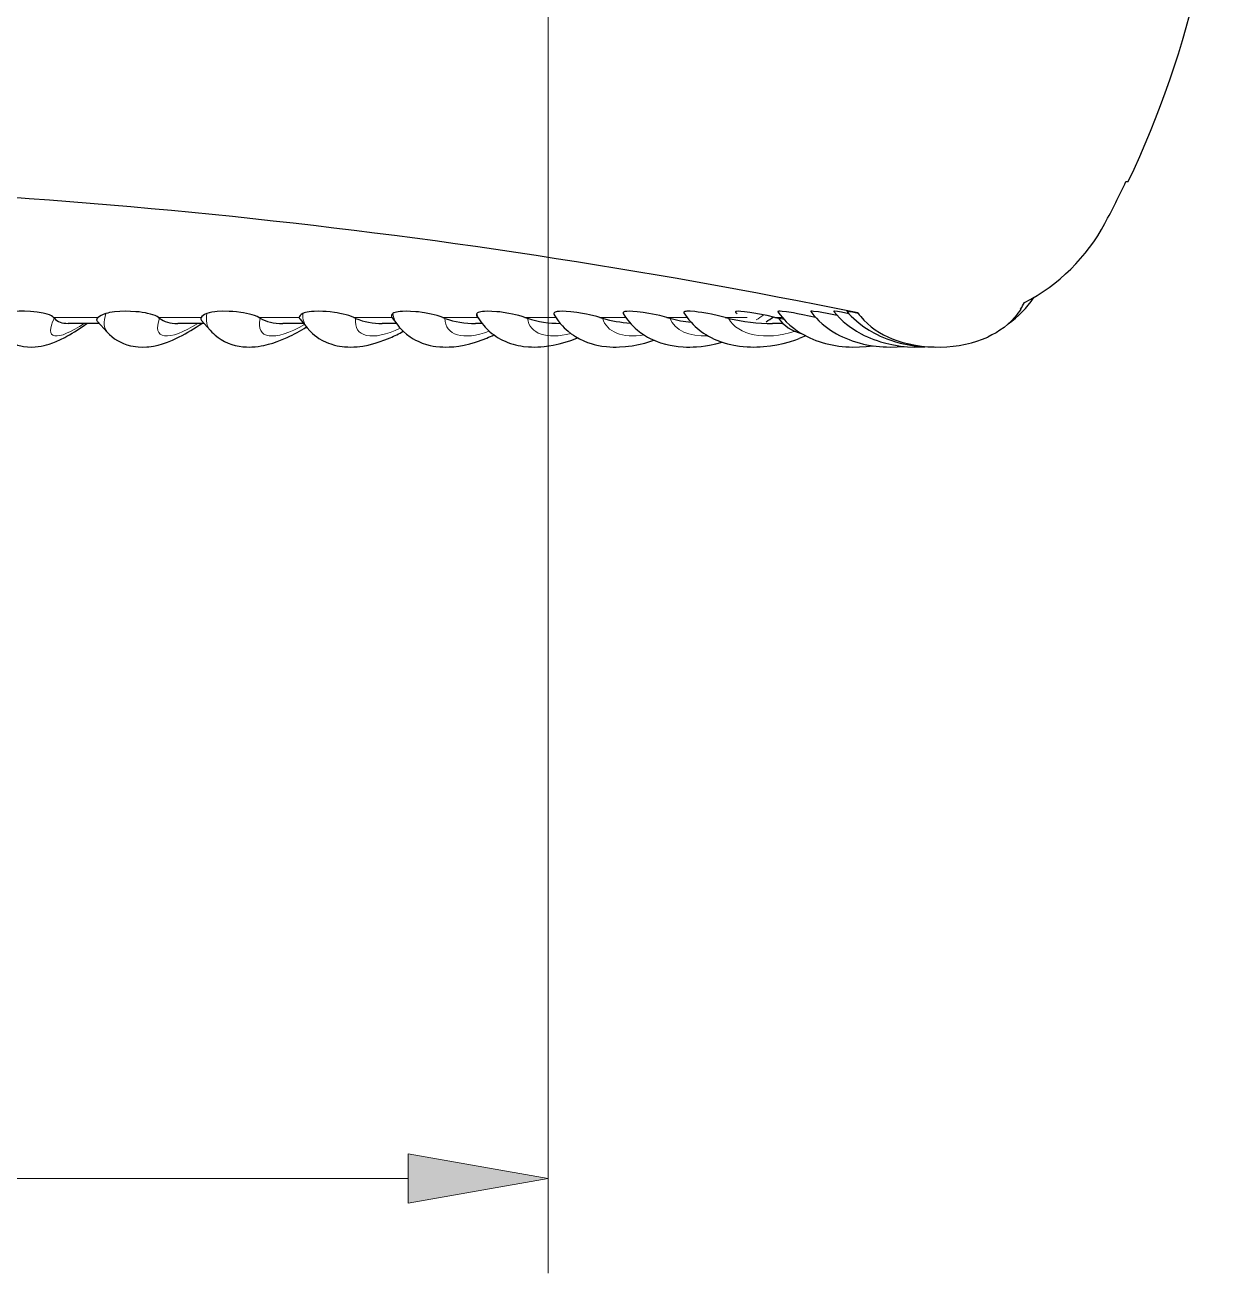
# Model space of a CAD drawing. Extents: x 0 to 297, y 0 to 550.
# Drawn here: x 153 to 178.37, y 111.53 to 137.94 of the extents above; entities that cross this region are included whole.
import ezdxf

# ---------------------------------------------------------------- set-up
doc = ezdxf.new("R2010")
doc.units = 0

msp = doc.modelspace()

# ---------------------------------------------------------------- linework, layer by layer
at = {"color": 7, "lineweight": 13}
for p, q in [((164.067, 154.622), (164.067, 111.528)), ((125.221, 113.528), (161.112, 113.528))]:
    msp.add_line(p, q, dxfattribs=at)
at = {"color": 7, "lineweight": 30, "ltscale": 0.00125}
msp.add_line((176.292, 134.622), (176.342, 134.622), dxfattribs=at)
at = {"color": 7, "lineweight": 30, "ltscale": 0.001853}
msp.add_line((164.2, 131.803), (164.24, 131.74), dxfattribs=at)
at = {"color": 7, "lineweight": 13, "ltscale": 0.023521}
msp.add_line((154.551, 131.747), (153.61, 131.747), dxfattribs=at)
at = {"color": 7, "lineweight": 30, "ltscale": 0.000605007}
msp.add_line((153.61, 131.747), (153.627, 131.73), dxfattribs=at)
at = {"color": 7, "lineweight": 30, "ltscale": 0.016558}
msp.add_line((154.576, 131.622), (153.914, 131.622), dxfattribs=at)
at = {"color": 7, "lineweight": 30, "ltscale": 0.007638}
msp.add_line((154.537, 131.665), (154.742, 131.438), dxfattribs=at)
at = {"color": 7, "lineweight": 13, "ltscale": 0.022561}
msp.add_line((156.731, 131.747), (155.828, 131.747), dxfattribs=at)
at = {"color": 7, "lineweight": 30, "ltscale": 0.000749303}
msp.add_line((155.828, 131.747), (155.852, 131.73), dxfattribs=at)
at = {"color": 7, "lineweight": 30, "ltscale": 0.013999}
msp.add_line((156.795, 131.622), (156.235, 131.622), dxfattribs=at)
at = {"color": 7, "lineweight": 30, "ltscale": 0.006862}
msp.add_line((156.74, 131.685), (156.92, 131.477), dxfattribs=at)
at = {"color": 7, "lineweight": 13, "ltscale": 0.021429}
msp.add_line((158.807, 131.747), (157.95, 131.747), dxfattribs=at)
at = {"color": 7, "lineweight": 30, "ltscale": 0.000908147}
msp.add_line((157.95, 131.747), (157.981, 131.73), dxfattribs=at)
at = {"color": 7, "lineweight": 30, "ltscale": 0.010974}
msp.add_line((158.895, 131.622), (158.456, 131.622), dxfattribs=at)
at = {"color": 7, "lineweight": 30, "ltscale": 0.00593}
msp.add_line((158.824, 131.709), (158.974, 131.526), dxfattribs=at)
at = {"color": 7, "lineweight": 13, "ltscale": 0.020134}
msp.add_line((160.764, 131.747), (159.959, 131.747), dxfattribs=at)
at = {"color": 7, "lineweight": 30, "ltscale": 0.001071}
msp.add_line((159.959, 131.747), (159.998, 131.73), dxfattribs=at)
at = {"color": 7, "lineweight": 30, "ltscale": 0.007458}
msp.add_line((160.86, 131.622), (160.561, 131.622), dxfattribs=at)
at = {"color": 7, "lineweight": 30, "ltscale": 0.000285153}
msp.add_line((160.77, 131.738), (160.764, 131.747), dxfattribs=at)
at = {"color": 7, "lineweight": 30, "ltscale": 0.00483}
msp.add_line((160.77, 131.738), (160.888, 131.585), dxfattribs=at)
at = {"color": 7, "lineweight": 13, "ltscale": 0.018686}
msp.add_line((162.587, 131.747), (161.84, 131.747), dxfattribs=at)
at = {"color": 7, "lineweight": 30, "ltscale": 0.001232}
msp.add_line((161.84, 131.747), (161.886, 131.73), dxfattribs=at)
at = {"color": 7, "lineweight": 30, "ltscale": 0.003468}
msp.add_line((162.673, 131.622), (162.534, 131.622), dxfattribs=at)
at = {"color": 7, "lineweight": 30, "ltscale": 0.003508}
msp.add_line((162.567, 131.77), (162.648, 131.656), dxfattribs=at)
at = {"color": 7, "lineweight": 13, "ltscale": 0.016423}
msp.add_line((164.236, 131.747), (163.579, 131.747), dxfattribs=at)
at = {"color": 7, "lineweight": 30, "ltscale": 0.001389}
msp.add_line((163.579, 131.747), (163.632, 131.73), dxfattribs=at)
at = {"color": 7, "lineweight": 13, "ltscale": 0.013731}
msp.add_line((165.712, 131.747), (165.163, 131.747), dxfattribs=at)
at = {"color": 7, "lineweight": 30, "ltscale": 0.001538}
msp.add_line((165.163, 131.747), (165.222, 131.73), dxfattribs=at)
at = {"color": 7, "lineweight": 13, "ltscale": 0.010725}
msp.add_line((167.008, 131.747), (166.579, 131.747), dxfattribs=at)
at = {"color": 7, "lineweight": 30, "ltscale": 0.001677}
msp.add_line((166.579, 131.747), (166.644, 131.73), dxfattribs=at)
at = {"color": 7, "lineweight": 13, "ltscale": 0.011598}
msp.add_line((168.281, 131.747), (167.817, 131.747), dxfattribs=at)
at = {"color": 7, "lineweight": 30, "ltscale": 0.001806}
msp.add_line((167.817, 131.747), (167.887, 131.73), dxfattribs=at)
at = {"color": 7, "lineweight": 30, "ltscale": 0.005391}
msp.add_line((169.033, 131.622), (168.818, 131.622), dxfattribs=at)
at = {"color": 7, "lineweight": 13, "ltscale": 0.003892}
msp.add_line((169.023, 131.747), (168.868, 131.747), dxfattribs=at)
at = {"color": 7, "lineweight": 30, "ltscale": 0.001921}
msp.add_line((168.868, 131.747), (168.942, 131.73), dxfattribs=at)
at = {"color": 7, "lineweight": 30, "ltscale": 0.003081}
msp.add_line((169.063, 131.704), (168.942, 131.73), dxfattribs=at)
at = {"color": 7, "lineweight": 13, "ltscale": 0.000149536}
msp.add_line((169.729, 131.747), (169.723, 131.747), dxfattribs=at)
at = {"color": 7, "lineweight": 30, "ltscale": 0.000509887}
msp.add_line((164.676, 131.308), (164.695, 131.316), dxfattribs=at)
at = {"color": 7, "lineweight": 30, "ltscale": 0.003902}
msp.add_line((169.523, 131.358), (169.378, 131.301), dxfattribs=at)
at = {"color": 7, "lineweight": 30}
for points in [[(153.61, 131.747), (153.591, 131.764), (153.562, 131.783), (153.519, 131.803), (153.473, 131.819), (153.443, 131.827), (153.388, 131.84), (153.344, 131.848), (153.265, 131.86), (153.191, 131.868), (153.119, 131.874), (152.994, 131.879), (152.879, 131.879), (152.773, 131.874), (152.675, 131.864), (152.581, 131.851), (152.495, 131.832)], [(155.828, 131.747), (155.798, 131.767), (155.756, 131.787), (155.705, 131.806), (155.656, 131.821), (155.594, 131.835), (155.555, 131.843), (155.486, 131.855), (155.416, 131.864), (155.352, 131.87), (155.235, 131.877), (155.127, 131.879), (155.007, 131.876), (154.898, 131.867), (154.845, 131.86), (154.794, 131.851), (154.753, 131.842), (154.716, 131.832)], [(157.95, 131.747), (157.912, 131.766), (157.862, 131.787), (157.806, 131.806), (157.752, 131.821), (157.686, 131.835), (157.625, 131.847), (157.573, 131.855), (157.479, 131.866), (157.397, 131.873), (157.323, 131.877), (157.19, 131.879), (157.071, 131.874), (157.019, 131.869), (156.955, 131.86), (156.898, 131.847), (156.849, 131.832)], [(159.959, 131.747), (159.914, 131.766), (159.857, 131.787), (159.795, 131.806), (159.737, 131.82), (159.667, 131.835), (159.604, 131.847), (159.55, 131.855), (159.456, 131.866), (159.375, 131.873), (159.303, 131.877), (159.206, 131.879), (159.118, 131.877), (159.065, 131.874), (159.016, 131.868), (158.976, 131.862), (158.94, 131.854), (158.906, 131.844), (158.878, 131.832)], [(161.84, 131.747), (161.788, 131.766), (161.726, 131.787), (161.658, 131.805), (161.596, 131.82), (161.523, 131.835), (161.458, 131.847), (161.402, 131.855), (161.331, 131.864), (161.268, 131.87), (161.161, 131.877), (161.069, 131.879), (160.988, 131.877), (160.941, 131.874), (160.899, 131.868), (160.864, 131.862), (160.834, 131.854), (160.808, 131.844), (160.787, 131.832)], [(163.579, 131.747), (163.521, 131.766), (163.452, 131.786), (163.38, 131.805), (163.314, 131.82), (163.238, 131.835), (163.116, 131.855), (163.045, 131.864), (162.983, 131.87), (162.881, 131.877), (162.795, 131.879), (162.722, 131.877), (162.681, 131.874), (162.646, 131.868), (162.617, 131.862), (162.593, 131.854), (162.575, 131.844), (162.563, 131.832)], [(165.163, 131.747), (165.099, 131.766), (164.948, 131.805), (164.879, 131.82), (164.8, 131.835), (164.677, 131.855), (164.548, 131.87), (164.451, 131.877), (164.372, 131.879), (164.307, 131.877), (164.258, 131.871), (164.238, 131.867), (164.222, 131.862), (164.205, 131.854), (164.194, 131.844), (164.191, 131.832)], [(166.579, 131.747), (166.432, 131.786), (166.352, 131.805), (166.2, 131.835), (166.077, 131.855), (165.952, 131.87), (165.861, 131.877), (165.79, 131.879), (165.733, 131.877), (165.693, 131.872), (165.679, 131.867), (165.667, 131.862), (165.657, 131.854), (165.654, 131.845), (165.658, 131.833)], [(165.658, 131.833), (165.695, 131.772), (165.725, 131.729), (165.755, 131.688), (165.788, 131.648), (165.825, 131.605), (165.865, 131.564), (165.91, 131.521), (165.957, 131.48), (166.034, 131.421), (166.11, 131.37), (166.174, 131.332), (166.225, 131.304), (166.278, 131.279), (166.377, 131.237), (166.448, 131.212), (166.554, 131.181), (166.654, 131.159), (166.735, 131.145), (166.821, 131.134), (166.929, 131.125), (166.998, 131.122), (167.067, 131.122), (167.137, 131.124), (167.209, 131.128), (167.308, 131.137), (167.401, 131.149), (167.48, 131.162), (167.616, 131.19), (167.752, 131.224)], [(167.817, 131.747), (167.675, 131.783), (167.525, 131.815), (167.445, 131.831), (167.323, 131.852), (167.24, 131.863), (167.174, 131.871), (167.076, 131.878), (167.006, 131.879), (166.979, 131.876), (166.959, 131.873), (166.947, 131.868), (166.94, 131.863), (166.937, 131.856), (166.94, 131.847)], [(166.94, 131.847), (166.974, 131.795), (167.01, 131.745), (167.049, 131.695), (167.092, 131.646), (167.136, 131.599), (167.183, 131.554), (167.262, 131.487), (167.309, 131.451), (167.357, 131.417), (167.407, 131.385), (167.462, 131.352), (167.52, 131.321), (167.58, 131.292), (167.64, 131.266), (167.727, 131.233), (167.794, 131.211), (167.862, 131.191), (167.931, 131.174), (168.001, 131.159), (168.117, 131.141), (168.197, 131.132), (168.278, 131.125), (168.347, 131.123), (168.417, 131.122), (168.486, 131.123), (168.556, 131.126), (168.627, 131.131), (168.77, 131.147), (168.908, 131.17), (169.042, 131.199), (169.176, 131.235), (169.311, 131.277), (169.378, 131.301)], [(168.868, 131.747), (168.702, 131.786), (168.539, 131.82), (168.423, 131.842), (168.338, 131.855), (168.225, 131.87), (168.148, 131.877), (168.093, 131.879), (168.056, 131.877), (168.043, 131.874), (168.034, 131.87), (168.032, 131.866), (168.032, 131.862), (168.033, 131.859), (168.038, 131.853), (168.05, 131.843), (168.07, 131.832)], [(169.723, 131.747), (169.458, 131.806), (169.342, 131.828), (169.257, 131.844), (169.111, 131.867), (169.022, 131.877), (168.979, 131.879), (168.951, 131.879), (168.934, 131.876), (168.93, 131.873), (168.929, 131.872), (168.929, 131.869), (168.93, 131.866)], [(168.93, 131.866), (168.977, 131.804), (169.027, 131.744), (169.066, 131.701), (169.106, 131.659), (169.185, 131.586), (169.268, 131.519), (169.338, 131.468), (169.403, 131.426), (169.47, 131.387), (169.538, 131.35), (169.607, 131.317), (169.671, 131.289), (169.735, 131.264), (169.801, 131.241), (169.867, 131.219), (169.937, 131.2), (170.007, 131.182), (170.078, 131.167), (170.149, 131.154), (170.22, 131.144), (170.292, 131.135), (170.364, 131.129), (170.436, 131.125), (170.508, 131.122), (170.653, 131.123), (170.798, 131.132), (170.943, 131.148)], [(170.186, 131.788), (169.974, 131.831), (169.862, 131.851), (169.786, 131.864), (169.686, 131.877), (169.657, 131.879), (169.637, 131.879), (169.627, 131.878), (169.624, 131.877), (169.623, 131.875), (169.623, 131.874), (169.624, 131.873)], [(169.624, 131.873), (169.692, 131.789), (169.743, 131.732), (169.798, 131.676), (169.869, 131.612), (169.927, 131.565), (169.983, 131.523), (170.04, 131.482), (170.1, 131.444), (170.166, 131.405), (170.232, 131.369), (170.298, 131.337), (170.365, 131.307), (170.434, 131.28), (170.503, 131.254), (170.574, 131.231), (170.65, 131.209), (170.742, 131.186), (170.843, 131.165), (170.933, 131.15), (171.006, 131.14), (171.08, 131.133), (171.154, 131.127), (171.228, 131.123), (171.302, 131.122), (171.451, 131.125), (171.599, 131.135)], [(170.431, 131.828), (170.274, 131.857), (170.188, 131.872), (170.129, 131.879), (170.116, 131.879), (170.111, 131.879), (170.11, 131.878), (170.11, 131.878), (170.11, 131.878), (170.11, 131.877), (170.11, 131.877)], [(170.11, 131.877), (170.166, 131.811), (170.243, 131.73), (170.311, 131.665), (170.383, 131.604), (170.435, 131.564), (170.489, 131.526), (170.541, 131.49), (170.594, 131.457), (170.691, 131.402), (170.756, 131.369), (170.822, 131.337), (170.89, 131.308), (170.958, 131.281), (171.027, 131.257), (171.097, 131.234), (171.215, 131.201), (171.34, 131.173), (171.453, 131.153), (171.526, 131.143), (171.672, 131.129), (171.819, 131.122), (171.967, 131.123), (172.041, 131.127)], [(170.386, 131.879), (170.431, 131.828), (170.478, 131.778), (170.533, 131.726), (170.589, 131.675), (170.648, 131.626), (170.746, 131.553), (170.804, 131.514), (170.862, 131.477), (170.96, 131.421), (171.027, 131.387), (171.094, 131.354), (171.163, 131.324), (171.235, 131.296), (171.317, 131.266), (171.414, 131.235), (171.516, 131.206), (171.589, 131.189), (171.663, 131.174), (171.737, 131.16), (171.811, 131.149), (171.886, 131.139), (171.961, 131.132), (172.111, 131.123), (172.262, 131.122)], [(170.619, 131.846), (170.649, 131.805), (170.681, 131.765), (170.751, 131.689), (170.825, 131.617), (170.905, 131.551), (170.989, 131.489), (171.077, 131.433), (171.165, 131.383), (171.256, 131.338), (171.35, 131.298), (171.445, 131.262), (171.509, 131.241), (171.574, 131.221), (171.706, 131.188), (171.837, 131.162), (171.97, 131.142), (172.104, 131.129), (172.238, 131.123), (172.373, 131.122), (172.504, 131.128), (172.636, 131.139), (172.766, 131.157), (172.896, 131.181), (173.024, 131.212), (173.141, 131.246), (173.256, 131.287), (173.368, 131.334)], [(174.065, 131.922), (174.037, 131.878), (174.007, 131.836), (173.976, 131.795), (173.943, 131.754), (173.872, 131.678), (173.795, 131.606), (173.713, 131.539), (173.627, 131.478), (173.544, 131.426), (173.457, 131.378), (173.368, 131.334)], [(154.537, 131.665), (154.529, 131.676), (154.525, 131.688), (154.526, 131.702), (154.529, 131.713), (154.534, 131.724), (154.551, 131.747)], [(158.974, 131.526), (159.028, 131.464), (159.088, 131.407), (159.13, 131.371), (159.174, 131.338), (159.221, 131.306), (159.296, 131.262), (159.375, 131.224), (159.422, 131.204), (159.471, 131.187), (159.553, 131.162), (159.605, 131.15), (159.658, 131.14), (159.71, 131.133), (159.763, 131.127), (159.83, 131.123), (159.896, 131.122), (159.962, 131.124), (160.028, 131.128), (160.087, 131.135), (160.147, 131.143), (160.265, 131.165), (160.337, 131.183), (160.409, 131.202), (160.499, 131.231), (160.613, 131.272), (160.727, 131.319)], [(160.888, 131.585), (160.92, 131.545), (160.953, 131.507), (161.008, 131.452), (161.077, 131.392), (161.15, 131.338), (161.215, 131.297), (161.266, 131.269), (161.318, 131.243), (161.408, 131.206), (161.5, 131.176), (161.576, 131.156), (161.637, 131.144), (161.697, 131.135), (161.776, 131.127), (161.842, 131.123), (161.908, 131.122), (161.973, 131.123), (162.075, 131.13), (162.183, 131.144), (162.291, 131.163), (162.413, 131.191), (162.535, 131.226), (162.575, 131.239), (162.675, 131.274), (162.774, 131.313)], [(162.648, 131.656), (162.677, 131.617), (162.707, 131.579), (162.739, 131.542), (162.773, 131.507), (162.838, 131.446), (162.881, 131.41), (162.925, 131.377), (162.969, 131.346), (163.014, 131.318), (163.06, 131.292), (163.108, 131.267), (163.162, 131.243), (163.216, 131.22), (163.272, 131.2), (163.329, 131.183), (163.378, 131.169), (163.434, 131.156), (163.491, 131.145), (163.549, 131.137), (163.651, 131.126), (163.717, 131.123), (163.783, 131.122), (163.849, 131.123), (163.916, 131.127), (163.989, 131.133), (164.082, 131.145), (164.174, 131.161), (164.301, 131.188), (164.428, 131.222), (164.552, 131.262), (164.676, 131.308)], [(164.24, 131.74), (164.282, 131.679), (164.327, 131.621), (164.371, 131.571), (164.409, 131.531), (164.45, 131.492), (164.49, 131.457), (164.56, 131.402), (164.603, 131.372), (164.647, 131.344), (164.735, 131.295), (164.828, 131.251), (164.904, 131.221), (164.979, 131.195), (165.04, 131.178), (165.103, 131.163), (165.205, 131.144), (165.302, 131.131), (165.377, 131.125), (165.445, 131.122), (165.512, 131.122), (165.581, 131.123), (165.708, 131.132), (165.77, 131.139), (165.845, 131.15), (165.982, 131.175), (166.114, 131.206), (166.244, 131.244), (166.309, 131.265)], [(152.456, 131.408), (152.503, 131.362), (152.553, 131.319), (152.615, 131.274), (152.662, 131.245), (152.721, 131.214), (152.783, 131.187), (152.848, 131.164), (152.915, 131.146), (152.976, 131.135), (153.059, 131.125), (153.139, 131.122), (153.219, 131.125), (153.284, 131.132), (153.346, 131.142), (153.407, 131.155), (153.46, 131.169), (153.513, 131.184), (153.59, 131.211), (153.665, 131.241), (153.754, 131.281), (153.846, 131.326), (153.891, 131.351)], [(154.742, 131.438), (154.791, 131.388), (154.844, 131.342), (154.9, 131.299), (154.96, 131.261), (155.001, 131.237), (155.045, 131.216), (155.09, 131.196), (155.161, 131.171), (155.234, 131.15), (155.289, 131.139), (155.344, 131.131), (155.396, 131.125), (155.49, 131.122), (155.583, 131.126), (155.624, 131.13), (155.722, 131.144), (155.818, 131.165), (155.911, 131.191), (156.016, 131.226), (156.124, 131.27), (156.18, 131.295), (156.268, 131.337)], [(156.92, 131.477), (156.953, 131.44), (156.989, 131.406), (157.027, 131.371), (157.088, 131.323), (157.152, 131.281), (157.225, 131.239), (157.302, 131.204), (157.377, 131.177), (157.453, 131.156), (157.531, 131.139), (157.609, 131.129), (157.693, 131.123), (157.748, 131.122), (157.803, 131.123), (157.876, 131.128), (157.937, 131.135), (157.997, 131.145), (158.056, 131.156), (158.155, 131.18), (158.247, 131.206), (158.338, 131.237), (158.445, 131.279), (158.553, 131.326)]]:
    msp.add_lwpolyline(points, dxfattribs=at)
at = {"color": 7, "lineweight": 13}
msp.add_lwpolyline([(161.112, 113.007), (164.067, 113.528), (161.112, 114.049)], close=True, dxfattribs=at)
at = {"color": 7, "lineweight": 30}
for centre, radius, start, end in [((157.354, 143.622), 21.013, 334.6394, 359.9998), ((143.169, -2.496), 137.117, 78.45168, 90.00084), ((157.317, 143.622), 21.001, 331.9276, 334.623), ((172.318, 135.622), 4, 297.2121, 331.9272), ((172.623, 133.288), 2.05, 305.0714, 326.9504), ((171.244, 133.644), 3.305, 328.5981, 331.4543), ((160.814, 131.778), 0.0587, 116.0031, 211.9878), ((162.604, 131.804), 0.0499, 145.8494, 221.9245), ((164.242, 131.832), 0.0512, 180.5499, 215.3414), ((169.983, 129.05), 2.858, 77.0023, 81.8873), ((151.925, 134.88), 4.04, 299.1259, 306.2513), ((154.505, 134.803), 3.889, 296.962, 305.1188), ((156.783, 131.723), 0.0578, 155.4616, 222.0473), ((157.015, 134.613), 3.629, 295.0743, 302.3421), ((158.878, 131.756), 0.0719, 186.8505, 220.7394), ((160.524, 132.974), 1.352, 247.0641, 271.5761), ((162.498, 133.427), 1.805, 250.1738, 271.1488), ((164.32, 133.896), 2.273, 252.3684, 270.1593), ((165.963, 134.288), 2.663, 253.8418, 266.5986), ((167.436, 134.703), 3.077, 255.0843, 263.5996), ((168.792, 135.49), 3.868, 256.4661, 270.3772), ((166.832, 134.436), 3.34, 303.678, 306.6741), ((159.362, 134.45), 3.416, 293.5558, 298.7437), ((161.523, 134.349), 3.284, 292.39, 295.2302)]:
    msp.add_arc(centre, radius, start, end, dxfattribs=at)
for centre, major_axis, ratio, start_param, end_param in [((157.413, 131.496), (2.882, -0.208), 0.142084, 2.791496, 3.032347), ((159.562, 131.497), (2.835, -0.234), 0.139027, 2.858182, 3.099281), ((161.585, 131.499), (2.778, -0.259), 0.135556, 2.927089, 3.168461), ((160.3, 138.479), (-6.657, -6.766), 0.167048, 6.268412, 6.446081), ((162.378, 138.479), (-6.564, -6.716), 0.21088, 0.0256, 0.203269), ((164.31, 138.479), (-6.455, -6.655), 0.255997, 0.065697, 0.243366), ((170.276, 132.424), (-1.391, -0.588), 0.640856, 0.124684, 0.687904)]:
    msp.add_ellipse(centre, major_axis=major_axis, ratio=ratio, start_param=start_param, end_param=end_param, dxfattribs=at)
at = {"color": 7, "lineweight": 13}
for centre, major_axis, ratio, start_param, end_param in [((156.454, 132.989), (-1.712, -1.551), 0.298836, 5.818491, 6.283185), ((158.666, 132.989), (-1.746, -1.512), 0.353553, 5.887585, 6.283185), ((160.761, 132.989), (-1.787, -1.464), 0.40558, 5.959725, 6.28323), ((162.722, 132.989), (-1.834, -1.405), 0.454519, 6.035491, 6.283186), ((164.534, 132.989), (-1.886, -1.334), 0.5, 6.115468, 6.283123), ((166.183, 132.989), (-1.943, -1.249), 0.541675, 6.200227, 6.283185), ((167.982, 132.424), (-1.31, -0.751), 0.579228, 1.610422, 1.739223), ((154.671, 132.424), (-1.1, -1.034), 0.241845, 5.671968, 7.256051), ((156.966, 132.424), (-1.119, -1.014), 0.298836, 5.738572, 7.322655), ((159.156, 132.424), (-1.141, -0.989), 0.353553, 5.807665, 7.354543), ((161.224, 132.424), (-1.168, -0.957), 0.40558, 5.879806, 7.302333), ((163.155, 132.424), (-1.199, -0.918), 0.454519, 5.955571, 7.256174), ((164.934, 132.424), (-1.233, -0.872), 0.5, 6.035548, 7.216444), ((166.547, 132.424), (-1.27, -0.816), 0.541675, 6.120308, 7.179493), ((167.982, 132.424), (-1.31, -0.751), 0.579228, 6.210369, 7.139176), ((169.228, 132.424), (-1.351, -0.675), 0.612372, 0.02296, 1.319033)]:
    msp.add_ellipse(centre, major_axis=major_axis, ratio=ratio, start_param=start_param, end_param=end_param, dxfattribs=at)
msp.add_solid([(161.112, 113.007), (164.067, 113.528), (161.112, 113.007), (161.112, 114.049)], dxfattribs=at)

doc.saveas('drawing.dxf')
